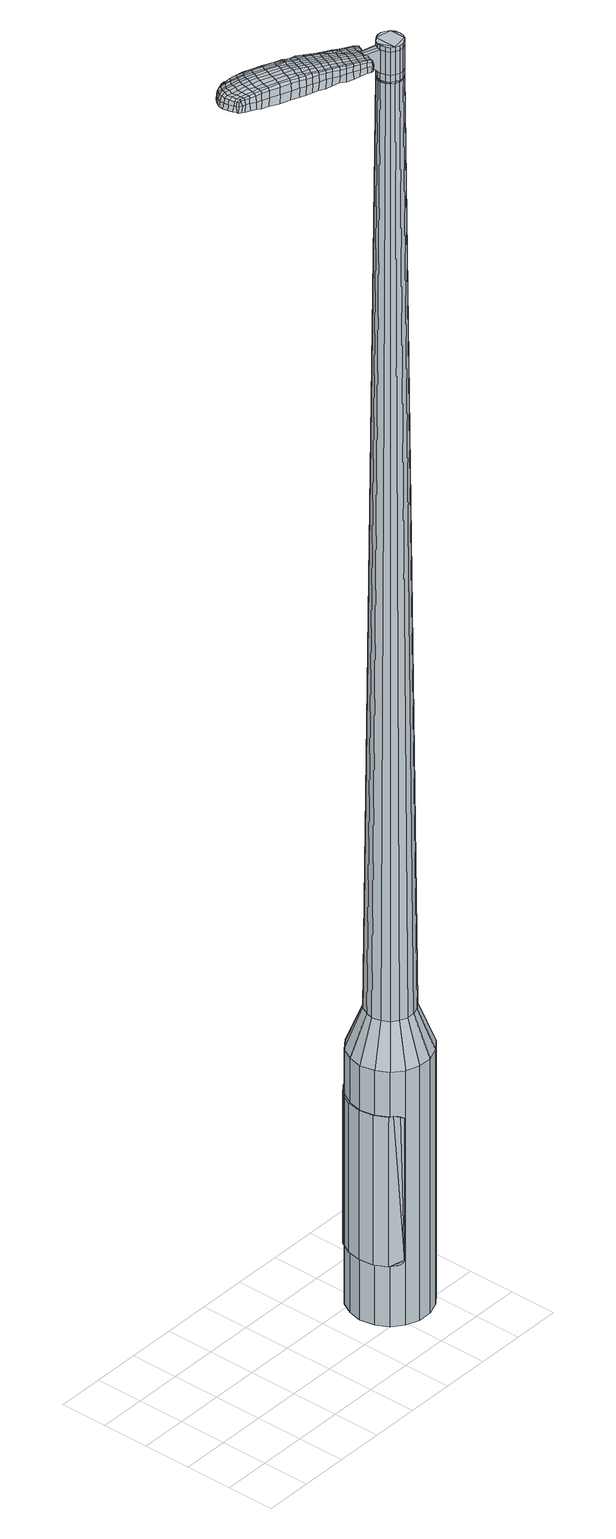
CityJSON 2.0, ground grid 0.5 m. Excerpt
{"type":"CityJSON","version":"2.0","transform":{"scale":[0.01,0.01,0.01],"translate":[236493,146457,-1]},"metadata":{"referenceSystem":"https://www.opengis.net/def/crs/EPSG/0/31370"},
"CityObjects":{
"object1":{"type":"GenericCityObject","attributes":{"cluster":540,"mean_distance_to_centroid":0.106,"new_centroid_x":236495.72,"new_centroid_y":146457.78,"mean_distance_to_camera":19.6,"H1":11.67,"H2":12,"Z_final":110.29,"cluster2":-1,"proj_x":236498.23,"proj_y":146450.96,"id_line":90821,"bearing_l":69.76,"distance":7.27,"orientation":"left","G_obj":159.76},"geometry":[{"type":"MultiSurface","lod":"2","boundaries":[[[0,1,2,3]],[[1,4,5,2]],[[4,6,7,5]],[[6,8,9,7]],[[8,10,11,9]],[[10,12,13,11]],[[12,14,15,13]],[[14,16,17,15]],[[16,18,19,17]],[[18,20,21,19]],[[20,22,23,21]],[[22,24,25,23]],[[24,26,27,25]],[[26,28,29,27]],[[28,30,31,29]],[[30,32,33,31]],[[32,34,35,33]],[[34,0,3,35]],[[36,37,38,39]],[[38,40,41,42]],[[41,43,42]],[[42,44,45,46]],[[45,47,46]],[[46,48,49,50]],[[49,51,50]],[[42,46,50,38]],[[50,52,39,38]],[[53,36,39]],[[2,5,7,35]],[[7,9,11,15]],[[11,13,15]],[[15,17,19,23]],[[19,21,23]],[[23,25,27,31]],[[27,29,31]],[[15,23,31,7]],[[31,33,35,7]],[[3,2,35]],[[1,0,54,55]],[[0,34,56,54]],[[34,32,57,56]],[[32,30,58,57]],[[30,28,59,58]],[[28,26,60,59]],[[26,24,61,60]],[[24,22,62,61]],[[22,20,63,62]],[[20,18,64,63]],[[18,16,65,64]],[[16,14,66,65]],[[14,12,67,66]],[[12,10,68,67]],[[10,8,69,68]],[[8,6,70,69]],[[6,4,71,70]],[[4,1,55,71]],[[55,54,72,73]],[[54,56,74,72]],[[56,57,75,74]],[[57,58,76,75]],[[58,59,77,76]],[[59,60,78,77]],[[60,61,79,78]],[[61,62,80,79]],[[62,63,81,80]],[[63,64,82,81]],[[64,65,83,82]],[[65,66,84,83]],[[66,67,85,84]],[[67,68,86,85]],[[68,69,87,86]],[[69,70,88,87]],[[70,71,89,88]],[[71,55,73,89]],[[90,91,92,93]],[[94,95,91,90]],[[96,97,95,94]],[[98,99,97,96]],[[77,100,99,98]],[[101,102,100,77]],[[103,104,102,101]],[[80,105,104,103]],[[106,107,105,80]],[[82,108,107,106]],[[83,109,108,82]],[[84,110,109,83]],[[85,111,110,84]],[[86,112,111,85]],[[113,114,112,86]],[[115,116,114,113]],[[89,117,116,115]],[[93,92,117,89]],[[118,119,120,121]],[[122,118,121,123]],[[124,122,123,125]],[[126,124,125,127]],[[128,126,127,129]],[[130,128,129,131]],[[132,130,131,133]],[[134,132,133,135]],[[136,134,135,137]],[[138,136,137,139]],[[140,138,139,141]],[[142,140,141,143]],[[144,142,143,145]],[[146,144,145,147]],[[148,146,147,149]],[[150,148,149,151]],[[73,72,90,93]],[[72,74,94,90]],[[74,75,96,94]],[[75,76,98,96]],[[76,77,98]],[[78,101,77]],[[78,79,103,101]],[[79,80,103]],[[81,106,80]],[[81,82,106]],[[87,113,86]],[[87,88,115,113]],[[88,89,115]],[[73,93,89]],[[152,153,92,91]],[[153,117,92]],[[154,116,117]],[[154,155,114,116]],[[155,112,114]],[[156,107,108]],[[156,105,107]],[[157,104,105]],[[157,158,102,104]],[[158,100,102]],[[159,99,100]],[[159,160,97,99]],[[160,161,95,97]],[[161,152,91,95]],[[39,52,150,162]],[[153,152,163,151]],[[53,39,162,119]],[[152,161,120,163]],[[36,53,119,118]],[[161,160,121,120]],[[37,36,118,122]],[[160,159,123,121]],[[38,37,122,124]],[[159,100,125,123]],[[40,38,124,126]],[[100,158,127,125]],[[41,40,126,128]],[[158,157,129,127]],[[43,41,128,130]],[[157,105,131,129]],[[42,43,130,132]],[[105,156,133,131]],[[44,42,132,134]],[[156,108,135,133]],[[45,44,134,136]],[[108,109,137,135]],[[47,45,136,138]],[[109,110,139,137]],[[46,47,138,140]],[[110,111,141,139]],[[48,46,140,142]],[[111,112,143,141]],[[49,48,142,144]],[[112,155,145,143]],[[51,49,144,146]],[[155,154,147,145]],[[50,51,146,148]],[[154,117,149,147]],[[52,50,148,150]],[[117,153,151,149]],[[150,151,164,165]],[[151,163,166,164]],[[163,120,167,166]],[[120,119,168,167]],[[119,162,169,168]],[[162,150,165,169]],[[170,171,172,173]],[[174,170,173,175]],[[170,174,176,177]],[[171,170,177,178]],[[179,180,181,182]],[[183,179,182,184]],[[179,183,185,186]],[[180,179,186,187]],[[188,189,190,191]],[[192,188,191,193]],[[188,192,194,195]],[[189,188,195,196]],[[197,198,199,200]],[[201,197,200,202]],[[197,201,203,204]],[[198,197,204,205]],[[206,207,208,209]],[[210,206,209,211]],[[206,210,212,213]],[[207,206,213,214]],[[215,216,217,218]],[[219,215,218,220]],[[215,219,221,222]],[[216,215,222,223]],[[224,225,226,227]],[[216,224,227,217]],[[224,216,223,228]],[[225,224,228,229]],[[230,231,232,233]],[[225,230,233,226]],[[230,225,229,234]],[[231,230,234,235]],[[236,174,175,237]],[[231,236,237,232]],[[236,231,235,238]],[[174,236,238,176]],[[239,240,241,242]],[[243,239,242,244]],[[239,243,245,246]],[[240,239,246,247]],[[248,249,250,251]],[[240,248,251,241]],[[248,240,247,252]],[[249,248,252,253]],[[254,255,256,257]],[[249,254,257,250]],[[254,249,253,258]],[[255,254,258,259]],[[260,261,262,263]],[[255,260,263,256]],[[260,255,259,264]],[[261,260,264,265]],[[266,171,178,267]],[[261,266,267,262]],[[266,261,265,268]],[[171,266,268,172]],[[269,270,271,272]],[[273,269,272,274]],[[269,273,275,276]],[[270,269,276,277]],[[278,279,280,281]],[[270,278,281,271]],[[278,270,277,282]],[[279,278,282,283]],[[284,285,286,287]],[[279,284,287,280]],[[284,279,283,288]],[[285,284,288,289]],[[290,183,184,291]],[[285,290,291,286]],[[290,285,289,292]],[[183,290,292,185]],[[293,294,295,296]],[[297,293,296,298]],[[293,297,299,300]],[[294,293,300,301]],[[302,303,304,305]],[[294,302,305,295]],[[302,294,301,306]],[[303,302,306,307]],[[308,309,310,311]],[[303,308,311,304]],[[308,303,307,312]],[[309,308,312,313]],[[314,315,316,317]],[[309,314,317,310]],[[314,309,313,318]],[[315,314,318,319]],[[320,180,187,321]],[[315,320,321,316]],[[320,315,319,322]],[[180,320,322,181]],[[323,209,208,324]],[[325,323,324,326]],[[323,325,327,328]],[[209,323,328,211]],[[329,325,326,330]],[[331,329,330,332]],[[329,331,333,334]],[[325,329,334,327]],[[335,331,332,336]],[[337,335,336,338]],[[335,337,339,340]],[[331,335,340,333]],[[341,337,338,342]],[[343,341,342,344]],[[341,343,345,346]],[[337,341,346,339]],[[347,343,344,348]],[[198,347,348,199]],[[347,198,205,349]],[[343,347,349,345]],[[350,351,196,195]],[[352,350,195,194]],[[350,352,353,354]],[[351,350,354,355]],[[356,357,355,354]],[[358,356,354,353]],[[356,358,359,360]],[[357,356,360,361]],[[362,363,361,360]],[[364,362,360,359]],[[362,364,365,366]],[[363,362,366,367]],[[368,369,367,366]],[[370,368,366,365]],[[368,370,203,201]],[[369,368,201,202]],[[371,372,373,374]],[[273,371,374,275]],[[371,273,274,375]],[[372,371,375,376]],[[377,192,193,378]],[[372,377,378,373]],[[377,372,376,379]],[[192,377,379,194]],[[380,381,382,383]],[[219,380,383,221]],[[380,219,220,384]],[[381,380,384,385]],[[386,387,388,389]],[[381,386,389,382]],[[386,381,385,390]],[[387,386,390,391]],[[392,189,196,393]],[[387,392,393,388]],[[392,387,391,394]],[[189,392,394,190]],[[395,396,397,398]],[[177,395,398,178]],[[395,177,176,399]],[[396,395,399,400]],[[401,402,403,404]],[[396,401,404,397]],[[401,396,400,405]],[[402,401,405,406]],[[407,200,199,408]],[[402,407,408,403]],[[407,402,406,409]],[[200,407,409,202]],[[410,411,412,413]],[[182,410,413,184]],[[410,182,181,414]],[[411,410,414,415]],[[416,204,203,417]],[[411,416,417,412]],[[416,411,415,418]],[[204,416,418,205]],[[419,420,421,422]],[[297,419,422,299]],[[419,297,298,423]],[[420,419,423,424]],[[425,210,211,426]],[[420,425,426,421]],[[425,420,424,427]],[[210,425,427,212]],[[428,429,430,431]],[[243,428,431,245]],[[428,243,244,432]],[[429,428,432,433]],[[434,435,436,437]],[[429,434,437,430]],[[434,429,433,438]],[[435,434,438,439]],[[440,207,214,441]],[[435,440,441,436]],[[440,435,439,442]],[[207,440,442,208]],[[443,444,433,432]],[[242,443,432,244]],[[443,242,241,445]],[[444,443,445,446]],[[447,448,439,438]],[[444,447,438,433]],[[447,444,446,449]],[[448,447,449,450]],[[451,324,208,442]],[[448,451,442,439]],[[451,448,450,452]],[[324,451,452,326]],[[453,454,455,456]],[[300,453,456,301]],[[453,300,299,422]],[[454,453,422,421]],[[457,328,327,458]],[[454,457,458,455]],[[457,454,421,426]],[[328,457,426,211]],[[459,460,446,445]],[[251,459,445,241]],[[459,251,250,461]],[[460,459,461,462]],[[463,464,450,449]],[[460,463,449,446]],[[463,460,462,465]],[[464,463,465,466]],[[467,330,326,452]],[[464,467,452,450]],[[467,464,466,468]],[[330,467,468,332]],[[469,470,471,472]],[[306,469,472,307]],[[469,306,301,456]],[[470,469,456,455]],[[473,334,333,474]],[[470,473,474,471]],[[473,470,455,458]],[[334,473,458,327]],[[475,476,462,461]],[[257,475,461,250]],[[475,257,256,477]],[[476,475,477,478]],[[479,480,466,465]],[[476,479,465,462]],[[479,476,478,481]],[[480,479,481,482]],[[483,336,332,468]],[[480,483,468,466]],[[483,480,482,484]],[[336,483,484,338]],[[485,486,487,488]],[[312,485,488,313]],[[485,312,307,472]],[[486,485,472,471]],[[489,340,339,490]],[[486,489,490,487]],[[489,486,471,474]],[[340,489,474,333]],[[491,492,478,477]],[[263,491,477,256]],[[491,263,262,493]],[[492,491,493,494]],[[495,496,482,481]],[[492,495,481,478]],[[495,492,494,497]],[[496,495,497,498]],[[499,342,338,484]],[[496,499,484,482]],[[499,496,498,500]],[[342,499,500,344]],[[501,502,503,504]],[[318,501,504,319]],[[501,318,313,488]],[[502,501,488,487]],[[505,346,345,506]],[[502,505,506,503]],[[505,502,487,490]],[[346,505,490,339]],[[507,508,494,493]],[[267,507,493,262]],[[507,267,178,398]],[[508,507,398,397]],[[509,510,498,497]],[[508,509,497,494]],[[509,508,397,404]],[[510,509,404,403]],[[511,348,344,500]],[[510,511,500,498]],[[511,510,403,408]],[[348,511,408,199]],[[512,513,415,414]],[[322,512,414,181]],[[512,322,319,504]],[[513,512,504,503]],[[514,349,205,418]],[[513,514,418,415]],[[514,513,503,506]],[[349,514,506,345]],[[515,516,376,375]],[[272,515,375,274]],[[515,272,271,517]],[[516,515,517,518]],[[519,352,194,379]],[[516,519,379,376]],[[519,516,518,520]],[[352,519,520,353]],[[521,522,523,524]],[[222,521,524,223]],[[521,222,221,383]],[[522,521,383,382]],[[525,526,527,528]],[[522,525,528,523]],[[525,522,382,389]],[[526,525,389,388]],[[529,351,355,530]],[[526,529,530,527]],[[529,526,388,393]],[[351,529,393,196]],[[531,532,518,517]],[[281,531,517,271]],[[531,281,280,533]],[[532,531,533,534]],[[535,358,353,520]],[[532,535,520,518]],[[535,532,534,536]],[[358,535,536,359]],[[537,538,539,540]],[[228,537,540,229]],[[537,228,223,524]],[[538,537,524,523]],[[541,542,543,544]],[[538,541,544,539]],[[541,538,523,528]],[[542,541,528,527]],[[545,357,361,546]],[[542,545,546,543]],[[545,542,527,530]],[[357,545,530,355]],[[547,548,534,533]],[[287,547,533,280]],[[547,287,286,549]],[[548,547,549,550]],[[551,364,359,536]],[[548,551,536,534]],[[551,548,550,552]],[[364,551,552,365]],[[553,554,555,556]],[[234,553,556,235]],[[553,234,229,540]],[[554,553,540,539]],[[557,558,559,560]],[[554,557,560,555]],[[557,554,539,544]],[[558,557,544,543]],[[561,363,367,562]],[[558,561,562,559]],[[561,558,543,546]],[[363,561,546,361]],[[563,564,550,549]],[[291,563,549,286]],[[563,291,184,413]],[[564,563,413,412]],[[565,370,365,552]],[[564,565,552,550]],[[565,564,412,417]],[[370,565,417,203]],[[566,567,400,399]],[[238,566,399,176]],[[566,238,235,556]],[[567,566,556,555]],[[568,569,406,405]],[[567,568,405,400]],[[568,567,555,560]],[[569,568,560,559]],[[570,369,202,409]],[[569,570,409,406]],[[570,569,559,562]],[[369,570,562,367]],[[571,572,573,574]],[[574,573,575,576]],[[577,575,573,578]],[[578,573,572,579]],[[580,581,582,583]],[[583,582,584,585]],[[586,584,582,587]],[[587,582,581,588]],[[589,590,591,592]],[[592,591,593,594]],[[595,593,591,596]],[[596,591,590,597]],[[598,599,600,601]],[[601,600,602,603]],[[604,602,600,605]],[[605,600,599,606]],[[607,608,609,610]],[[610,609,611,612]],[[613,611,609,614]],[[614,609,608,615]],[[616,617,618,619]],[[619,618,620,621]],[[622,620,618,623]],[[623,618,617,624]],[[625,626,627,628]],[[628,627,617,616]],[[624,617,627,629]],[[629,627,626,630]],[[631,632,633,634]],[[634,633,626,625]],[[630,626,633,635]],[[635,633,632,636]],[[576,575,637,638]],[[638,637,632,631]],[[636,632,637,639]],[[639,637,575,577]],[[640,641,642,643]],[[643,642,644,645]],[[646,644,642,647]],[[647,642,641,648]],[[649,650,651,652]],[[652,651,641,640]],[[648,641,651,653]],[[653,651,650,654]],[[655,656,657,658]],[[658,657,650,649]],[[654,650,657,659]],[[659,657,656,660]],[[661,662,663,664]],[[664,663,656,655]],[[660,656,663,665]],[[665,663,662,666]],[[579,572,667,668]],[[668,667,662,661]],[[666,662,667,669]],[[669,667,572,571]],[[670,671,672,673]],[[673,672,674,675]],[[676,674,672,677]],[[677,672,671,678]],[[679,680,681,682]],[[682,681,671,670]],[[678,671,681,683]],[[683,681,680,684]],[[685,686,687,688]],[[688,687,680,679]],[[684,680,687,689]],[[689,687,686,690]],[[585,584,691,692]],[[692,691,686,685]],[[690,686,691,693]],[[693,691,584,586]],[[694,695,696,697]],[[697,696,698,699]],[[700,698,696,701]],[[701,696,695,702]],[[703,704,705,706]],[[706,705,695,694]],[[702,695,705,707]],[[707,705,704,708]],[[709,710,711,712]],[[712,711,704,703]],[[708,704,711,713]],[[713,711,710,714]],[[715,716,717,718]],[[718,717,710,709]],[[714,710,717,719]],[[719,717,716,720]],[[588,581,721,722]],[[722,721,716,715]],[[720,716,721,723]],[[723,721,581,580]],[[607,610,724,725]],[[725,724,726,727]],[[728,726,724,729]],[[729,724,610,612]],[[727,726,730,731]],[[731,730,732,733]],[[734,732,730,735]],[[735,730,726,728]],[[733,732,736,737]],[[737,736,738,739]],[[740,738,736,741]],[[741,736,732,734]],[[739,738,742,743]],[[743,742,744,745]],[[746,744,742,747]],[[747,742,738,740]],[[745,744,748,749]],[[749,748,599,598]],[[606,599,748,750]],[[750,748,744,746]],[[597,751,752,596]],[[596,752,753,595]],[[754,753,752,755]],[[755,752,751,756]],[[756,757,758,755]],[[755,758,759,754]],[[760,759,758,761]],[[761,758,757,762]],[[762,763,764,761]],[[761,764,765,760]],[[766,765,764,767]],[[767,764,763,768]],[[768,769,770,767]],[[767,770,771,766]],[[604,771,770,602]],[[602,770,769,603]],[[772,773,774,775]],[[775,774,674,676]],[[675,674,774,776]],[[776,774,773,777]],[[594,593,778,779]],[[779,778,773,772]],[[777,773,778,780]],[[780,778,593,595]],[[781,782,783,784]],[[784,783,620,622]],[[621,620,783,785]],[[785,783,782,786]],[[787,788,789,790]],[[790,789,782,781]],[[786,782,789,791]],[[791,789,788,792]],[[597,590,793,794]],[[794,793,788,787]],[[792,788,793,795]],[[795,793,590,589]],[[796,797,798,799]],[[799,798,578,579]],[[577,578,798,800]],[[800,798,797,801]],[[802,803,804,805]],[[805,804,797,796]],[[801,797,804,806]],[[806,804,803,807]],[[598,601,808,809]],[[809,808,803,802]],[[807,803,808,810]],[[810,808,601,603]],[[811,812,813,814]],[[814,813,583,585]],[[580,583,813,815]],[[815,813,812,816]],[[604,605,817,818]],[[818,817,812,811]],[[816,812,817,819]],[[819,817,605,606]],[[820,821,822,823]],[[823,822,698,700]],[[699,698,822,824]],[[824,822,821,825]],[[612,611,826,827]],[[827,826,821,820]],[[825,821,826,828]],[[828,826,611,613]],[[829,830,831,646]],[[831,644,646]],[[645,644,831,832]],[[832,831,830,833]],[[834,835,836,837]],[[837,836,830,829]],[[833,830,836,838]],[[838,836,835,839]],[[615,608,840,841]],[[841,840,835,834]],[[839,835,840,842]],[[842,840,608,607]],[[833,843,844,832]],[[832,844,643,645]],[[640,643,844,845]],[[845,844,843,846]],[[839,847,848,838]],[[838,848,843,833]],[[846,843,848,849]],[[849,848,847,850]],[[607,725,851,842]],[[842,851,847,839]],[[850,847,851,852]],[[852,851,725,727]],[[853,854,855,856]],[[856,855,701,702]],[[700,701,855,823]],[[823,855,854,820]],[[728,729,857,858]],[[858,857,854,853]],[[820,854,857,827]],[[827,857,729,612]],[[846,859,845]],[[845,859,652,640]],[[649,652,859,860]],[[850,861,862,849]],[[849,862,859,846]],[[860,859,862,863]],[[863,862,861,864]],[[727,731,865,852]],[[852,865,861,850]],[[864,861,865,866]],[[866,865,731,733]],[[867,868,869,870]],[[870,869,707,708]],[[702,707,869,856]],[[856,869,868,853]],[[734,735,871,872]],[[872,871,868,867]],[[853,868,871,858]],[[858,871,735,728]],[[873,874,860]],[[860,874,658,649]],[[655,658,874,875]],[[875,874,873,876]],[[864,877,878,863]],[[863,878,873,860]],[[876,873,878,879]],[[879,878,877,880]],[[733,737,881,866]],[[866,881,877,864]],[[880,877,881,882]],[[882,881,737,739]],[[883,884,885,886]],[[886,885,713,714]],[[708,713,885,870]],[[870,885,884,867]],[[740,741,887,888]],[[888,887,884,883]],[[867,884,887,872]],[[872,887,741,734]],[[876,889,890,875]],[[875,890,664,655]],[[661,664,890,891]],[[891,890,889,892]],[[880,893,894,879]],[[879,894,889,876]],[[892,889,894,895]],[[895,894,893,896]],[[739,743,897,882]],[[882,897,893,880]],[[896,893,897,898]],[[898,897,743,745]],[[899,900,901,902]],[[902,901,719,720]],[[714,719,901,886]],[[886,901,900,883]],[[746,747,903,904]],[[904,903,900,899]],[[883,900,903,888]],[[888,903,747,740]],[[892,905,906,891]],[[891,906,668,661]],[[579,668,906,799]],[[799,906,905,796]],[[896,907,908,895]],[[895,908,905,892]],[[796,905,908,805]],[[805,908,907,802]],[[745,749,909,898]],[[898,909,907,896]],[[802,907,909,809]],[[809,909,749,598]],[[816,910,911,815]],[[815,911,723,580]],[[720,723,911,902]],[[902,911,910,899]],[[606,750,912,819]],[[819,912,910,816]],[[899,910,912,904]],[[904,912,750,746]],[[777,913,914,776]],[[776,914,673,675]],[[670,673,914,915]],[[915,914,913,916]],[[595,753,917,780]],[[780,917,913,777]],[[916,913,917,918]],[[918,917,753,754]],[[919,920,921,922]],[[922,921,623,624]],[[622,623,921,784]],[[784,921,920,781]],[[923,924,925,926]],[[926,925,920,919]],[[781,920,925,790]],[[790,925,924,787]],[[756,751,927,928]],[[928,927,924,923]],[[787,924,927,794]],[[794,927,751,597]],[[916,929,930,915]],[[915,930,682,670]],[[679,682,930,931]],[[931,930,929,932]],[[754,759,933,918]],[[918,933,929,916]],[[932,929,933,934]],[[934,933,759,760]],[[935,936,937,938]],[[938,937,629,630]],[[624,629,937,922]],[[922,937,936,919]],[[939,940,941,942]],[[942,941,936,935]],[[919,936,941,926]],[[926,941,940,923]],[[762,757,943,944]],[[944,943,940,939]],[[923,940,943,928]],[[928,943,757,756]],[[932,945,946,931]],[[931,946,688,679]],[[685,688,946,947]],[[947,946,945,948]],[[760,765,949,934]],[[934,949,945,932]],[[948,945,949,950]],[[950,949,765,766]],[[951,952,953,954]],[[954,953,635,636]],[[630,635,953,938]],[[938,953,952,935]],[[955,956,957,958]],[[958,957,952,951]],[[935,952,957,942]],[[942,957,956,939]],[[768,763,959,960]],[[960,959,956,955]],[[939,956,959,944]],[[944,959,763,762]],[[948,961,962,947]],[[947,962,692,685]],[[585,692,962,814]],[[814,962,961,811]],[[766,771,963,950]],[[950,963,961,948]],[[811,961,963,818]],[[818,963,771,604]],[[801,964,965,800]],[[800,965,639,577]],[[636,639,965,954]],[[954,965,964,951]],[[807,966,967,806]],[[806,967,964,801]],[[951,964,967,958]],[[958,967,966,955]],[[603,769,968,810]],[[810,968,966,807]],[[955,966,968,960]],[[960,968,769,768]],[[571,574,173,172]],[[574,576,175,173]],[[586,587,186,185]],[[587,588,187,186]],[[589,592,191,190]],[[592,594,193,191]],[[613,614,213,212]],[[614,615,214,213]],[[616,619,218,217]],[[619,621,220,218]],[[625,628,227,226]],[[628,616,217,227]],[[631,634,233,232]],[[634,625,226,233]],[[576,638,237,175]],[[638,631,232,237]],[[646,647,246,245]],[[647,648,247,246]],[[648,653,252,247]],[[653,654,253,252]],[[654,659,258,253]],[[659,660,259,258]],[[660,665,264,259]],[[665,666,265,264]],[[666,669,268,265]],[[669,571,172,268]],[[676,677,276,275]],[[677,678,277,276]],[[678,683,282,277]],[[683,684,283,282]],[[684,689,288,283]],[[689,690,289,288]],[[690,693,292,289]],[[693,586,185,292]],[[694,697,296,295]],[[697,699,298,296]],[[703,706,305,304]],[[706,694,295,305]],[[709,712,311,310]],[[712,703,304,311]],[[715,718,317,316]],[[718,709,310,317]],[[588,722,321,187]],[[722,715,316,321]],[[772,775,374,373]],[[775,676,275,374]],[[594,779,378,193]],[[779,772,373,378]],[[621,785,384,220]],[[785,786,385,384]],[[786,791,390,385]],[[791,792,391,390]],[[792,795,394,391]],[[795,589,190,394]],[[699,824,423,298]],[[824,825,424,423]],[[825,828,427,424]],[[828,613,212,427]],[[829,646,431,430]],[[646,245,431]],[[834,837,437,436]],[[837,829,430,437]],[[615,841,441,214]],[[841,834,436,441]],[[969,970,971,972]],[[973,974,972,971]],[[975,976,977,978]],[[979,980,981,982]],[[970,983,984,971]],[[985,973,971,984]],[[986,975,978,987]],[[988,989,980,979]],[[983,990,991,984]],[[991,992,985,984]],[[993,986,987,994]],[[995,989,988,996]],[[990,997,998,991]],[[998,999,992,991]],[[1000,993,994,1001]],[[1002,995,996,1003]],[[1004,1005,1006,1007]],[[1008,1009,1005,1004]],[[1008,1010,1011,1009]],[[1010,1012,1013,1011]],[[1014,1015,1016,1017]],[[1018,1019,1015,1014]],[[1020,1021,1019,1018]],[[1022,1023,1021,1020]],[[1017,1006,1005,1014]],[[1014,1005,1009,1018]],[[1009,1011,1020,1018]],[[1011,1013,1022,1020]],[[978,977,974,973]],[[987,978,973,985]],[[992,994,987,985]],[[999,1001,994,992]],[[979,982,976,975]],[[988,979,975,986]],[[996,988,986,993]],[[1003,996,993,1000]],[[980,1004,1007,981]],[[989,1008,1004,980]],[[1010,1008,989,995]],[[1012,1010,995,1002]],[[1024,1025,1026,1027]],[[1026,1028,1029,1030]],[[1026,1030,1031,1032]],[[1026,1032,1027]],[[1033,1024,1027,1034]],[[1035,1034,1027,1036]],[[1037,1036,1027]],[[1038,1026,1025,1039]],[[1040,1038,1039,1041]],[[1042,1040,1041,1043]],[[1044,1042,1043,1045]],[[1046,1044,1045,1047]],[[1047,1048,1049,1050]],[[1047,1050,1051,1052]],[[1047,1052,1053,1054]],[[1053,1055,1056,1057]],[[1053,1057,1058,1059]],[[1053,1059,1054]],[[1047,1054,1046]],[[1060,1061,1025,1024]],[[1062,1063,1028,1026]],[[1064,1065,1037,1027]],[[1061,1066,1039,1025]],[[1067,1062,1026,1038]],[[1066,1068,1041,1039]],[[1069,1067,1038,1040]],[[1068,1070,1043,1041]],[[1071,1069,1040,1042]],[[1070,1072,1045,1043]],[[1073,1071,1042,1044]],[[1072,1074,1047,1045]],[[1075,1073,1044,1046]],[[1074,1076,1048,1047]],[[1077,1078,1055,1053]],[[1079,1075,1046,1054]],[[1049,1048,1076,1080]],[[1050,1049,1080,1081]],[[1051,1050,1081,1082]],[[1052,1051,1082,1083]],[[1053,1052,1083,1077]],[[1084,1060,1024,1033]],[[1085,1084,1033,1034]],[[1086,1085,1034,1035]],[[1087,1086,1035,1036]],[[1065,1087,1036,1037]],[[1029,1028,1063,1088]],[[1056,1055,1078,1089]],[[1030,1029,1088,1090]],[[1031,1030,1090,1091]],[[1032,1031,1091,1092]],[[1027,1032,1092,1064]],[[1057,1056,1089,1093]],[[1058,1057,1093,1094]],[[1059,1058,1094,1095]],[[1054,1059,1095,1079]]]}]}
},
"vertices":[
[230,92,384],[237,105,384],[237,105,96],[230,92,96],[249,114,384],[249,114,96],[262,119,384],[262,119,96],[277,119,384],[277,119,96],[291,114,384],[291,114,96],[302,105,384],[302,105,96],[309,92,384],[309,92,96],[312,77,384],[312,77,96],[309,63,384],[309,63,96],[302,50,384],[302,50,96],[291,41,384],[291,41,96],[277,36,384],[277,36,96],[262,36,384],[262,36,96],[248,41,384],[248,41,96],[237,50,384],[237,50,96],[230,63,384],[230,63,96],[227,78,384],[227,78,96],[257,73,1524],[259,69,1524],[263,66,1524],[257,82,1524],[267,64,1524],[272,64,1524],[280,69,1524],[276,66,1524],[282,73,1524],[283,77,1524],[280,86,1524],[282,82,1524],[276,89,1524],[272,91,1524],[263,89,1524],[267,91,1524],[259,86,1524],[256,78,1524],[246,86,429],[250,94,429],[244,78,429],[246,69,429],[250,61,429],[257,56,429],[265,53,429],[274,53,429],[282,56,429],[289,61,429],[293,69,429],[295,77,429],[293,86,429],[289,94,429],[282,99,429],[274,102,429],[265,102,429],[257,99,429],[257,82,1483],[259,86,1483],[256,78,1483],[257,73,1483],[259,69,1483],[263,66,1483],[267,64,1483],[272,64,1483],[276,66,1483],[280,69,1483],[282,73,1483],[283,77,1483],[282,82,1483],[280,86,1483],[276,89,1483],[272,91,1483],[267,91,1483],[263,89,1483],[258,82,1483],[258,82,1485],[260,86,1485],[260,86,1483],[257,78,1483],[257,78,1485],[258,73,1483],[258,73,1485],[260,69,1483],[260,69,1485],[263,66,1485],[267,65,1483],[267,65,1485],[272,65,1483],[272,65,1485],[276,66,1485],[279,69,1483],[279,69,1485],[282,73,1485],[283,77,1485],[282,82,1485],[280,86,1485],[276,89,1485],[272,90,1483],[272,90,1485],[267,90,1483],[267,90,1485],[263,89,1485],[257,73,1519],[256,78,1519],[256,78,1493],[257,73,1493],[259,69,1519],[259,69,1493],[263,66,1519],[263,66,1493],[267,64,1519],[267,64,1493],[272,64,1519],[272,64,1493],[276,66,1519],[276,66,1493],[280,69,1519],[280,69,1493],[282,73,1519],[282,73,1493],[283,77,1519],[283,77,1493],[282,82,1519],[282,82,1493],[280,86,1519],[280,86,1493],[276,89,1519],[276,89,1493],[272,91,1519],[272,91,1493],[267,91,1519],[267,91,1493],[263,89,1519],[263,89,1493],[259,86,1519],[259,86,1493],[257,82,1485],[259,86,1485],[267,91,1485],[272,91,1485],[280,69,1485],[272,64,1485],[267,64,1485],[259,69,1485],[257,73,1485],[256,78,1485],[257,82,1519],[257,82,1493],[241,92,1513],[241,92,1518],[240,89,1513],[238,86,1513],[238,86,1518],[240,89,1518],[177,133,1519],[183,130,1518],[183,132,1509],[176,134,1510],[169,136,1519],[168,138,1510],[169,134,1526],[177,131,1525],[184,128,1525],[163,96,1519],[170,94,1518],[171,95,1525],[165,98,1525],[155,99,1519],[156,100,1526],[153,98,1510],[161,95,1510],[168,93,1509],[100,138,1519],[102,142,1519],[101,142,1513],[100,139,1513],[100,134,1519],[99,134,1513],[102,134,1524],[102,138,1524],[103,141,1524],[170,113,1530],[177,110,1529],[178,113,1529],[171,116,1530],[161,116,1531],[163,119,1531],[160,112,1530],[169,109,1530],[176,107,1529],[246,85,1512],[247,88,1512],[246,88,1517],[245,86,1517],[245,82,1512],[244,83,1517],[244,82,1506],[245,85,1506],[246,88,1506],[121,152,1519],[124,151,1519],[124,153,1512],[120,153,1512],[118,152,1518],[118,154,1512],[119,151,1522],[121,150,1523],[124,150,1524],[129,150,1519],[134,148,1519],[134,150,1512],[128,151,1512],[129,148,1524],[134,147,1525],[140,147,1519],[147,144,1519],[146,146,1511],[139,148,1511],[140,145,1526],[147,142,1526],[158,140,1519],[157,142,1510],[158,138,1526],[244,103,1513],[238,106,1513],[238,105,1518],[245,102,1517],[250,100,1512],[248,100,1516],[249,102,1506],[244,104,1507],[237,108,1507],[231,109,1514],[224,112,1515],[224,111,1520],[231,108,1519],[230,111,1507],[223,114,1507],[217,115,1515],[210,118,1516],[210,117,1522],[217,114,1521],[216,117,1508],[210,120,1508],[203,121,1517],[197,124,1517],[197,122,1524],[204,119,1523],[203,123,1508],[196,126,1509],[190,127,1518],[190,125,1524],[189,129,1509],[108,118,1519],[111,117,1519],[111,118,1524],[108,120,1523],[106,120,1518],[106,120,1522],[104,119,1512],[106,118,1512],[109,116,1512],[115,115,1519],[120,112,1519],[121,113,1525],[116,116,1524],[114,114,1512],[119,111,1512],[126,110,1519],[133,107,1519],[134,108,1526],[127,111,1526],[124,109,1511],[131,106,1511],[144,103,1519],[145,104,1526],[142,102,1510],[234,75,1513],[227,77,1513],[225,76,1507],[233,74,1507],[239,73,1512],[238,73,1506],[239,74,1516],[235,76,1517],[228,78,1518],[219,79,1514],[212,81,1515],[211,80,1507],[218,78,1507],[221,80,1519],[213,82,1520],[205,83,1515],[198,86,1516],[196,85,1508],[204,83,1508],[206,84,1521],[199,87,1522],[191,88,1517],[184,90,1517],[182,89,1509],[189,87,1508],[192,89,1523],[185,91,1524],[177,92,1518],[175,91,1509],[178,93,1524],[240,87,1519],[241,90,1519],[233,90,1520],[234,92,1520],[232,87,1520],[239,85,1519],[226,92,1522],[227,95,1522],[219,95,1523],[220,98,1523],[218,92,1523],[225,90,1521],[212,98,1524],[213,100,1524],[205,100,1525],[206,103,1525],[204,97,1525],[211,95,1524],[198,103,1526],[199,105,1526],[191,105,1527],[192,108,1527],[190,102,1527],[197,100,1526],[184,108,1528],[185,111,1528],[183,104,1528],[105,137,1527],[106,140,1527],[104,133,1526],[108,131,1527],[109,135,1528],[110,139,1528],[115,133,1529],[116,136,1529],[114,129,1528],[121,126,1530],[122,130,1530],[123,134,1530],[129,128,1531],[130,131,1531],[128,124,1530],[136,121,1531],[137,125,1531],[139,128,1531],[149,120,1531],[151,124,1531],[148,116,1531],[104,122,1518],[103,124,1519],[101,124,1513],[103,121,1513],[105,122,1523],[104,124,1523],[101,129,1519],[100,129,1513],[102,129,1524],[116,152,1518],[113,151,1518],[114,150,1523],[117,151,1523],[116,153,1513],[113,152,1513],[110,150,1519],[107,148,1519],[108,147,1524],[111,149,1523],[109,150,1513],[106,148,1513],[104,145,1519],[105,144,1524],[103,145,1513],[177,129,1528],[176,127,1528],[183,125,1528],[183,126,1527],[169,132,1528],[168,131,1529],[175,125,1529],[174,122,1530],[180,119,1529],[182,122,1528],[167,128,1529],[165,125,1530],[172,119,1530],[179,116,1529],[164,122,1531],[165,99,1528],[166,101,1529],[158,104,1529],[157,102,1528],[172,97,1527],[173,99,1528],[167,105,1529],[159,108,1530],[174,103,1528],[242,74,1512],[242,76,1512],[241,77,1517],[241,75,1517],[240,73,1506],[241,75,1506],[243,79,1512],[242,80,1517],[242,79,1506],[251,99,1512],[250,97,1512],[250,98,1506],[250,100,1506],[250,99,1517],[249,97,1517],[250,95,1512],[249,93,1512],[248,93,1506],[249,96,1506],[248,95,1517],[247,93,1517],[248,90,1512],[247,91,1506],[246,90,1517],[245,101,1519],[244,99,1519],[238,103,1520],[237,102,1520],[243,97,1519],[242,95,1519],[236,100,1520],[235,97,1520],[241,92,1519],[234,95,1520],[236,77,1519],[236,78,1519],[229,81,1520],[228,79,1520],[237,81,1519],[230,84,1520],[231,106,1521],[230,105,1521],[224,109,1522],[223,108,1522],[229,103,1521],[228,100,1521],[222,105,1522],[222,103,1523],[227,98,1522],[221,100,1523],[221,81,1521],[222,83,1521],[215,85,1522],[214,83,1522],[223,86,1521],[216,89,1522],[217,112,1523],[216,111,1523],[210,115,1524],[210,113,1524],[216,108,1523],[215,106,1524],[209,111,1525],[208,108,1525],[214,103,1524],[207,106,1525],[207,86,1523],[208,88,1523],[201,90,1524],[200,88,1524],[209,91,1524],[202,93,1525],[203,118,1525],[203,116,1525],[197,121,1526],[196,119,1526],[202,114,1526],[201,111,1526],[195,117,1527],[194,114,1527],[200,108,1526],[193,111,1527],[193,90,1525],[194,92,1525],[187,94,1526],[186,92,1526],[195,96,1526],[188,98,1527],[190,124,1527],[189,122,1527],[188,119,1527],[187,117,1528],[186,114,1528],[179,95,1527],[180,97,1527],[181,100,1528],[108,121,1525],[106,124,1525],[111,119,1526],[110,122,1526],[105,128,1526],[109,126,1527],[119,150,1525],[117,149,1525],[120,148,1526],[122,149,1525],[114,148,1525],[111,146,1526],[115,145,1527],[117,147,1526],[108,143,1526],[112,142,1527],[116,117,1526],[115,120,1527],[121,115,1527],[121,117,1528],[114,124,1528],[121,122,1529],[127,148,1526],[125,147,1527],[131,145,1528],[133,146,1527],[123,145,1527],[120,143,1528],[127,140,1529],[129,143,1528],[118,140,1528],[125,137,1530],[127,112,1528],[127,115,1529],[135,110,1528],[135,112,1529],[127,119,1529],[135,116,1530],[139,144,1528],[138,143,1528],[145,140,1529],[147,141,1528],[136,140,1529],[133,138,1530],[142,135,1530],[144,137,1530],[132,135,1530],[140,131,1531],[146,106,1529],[146,108,1529],[147,112,1530],[158,137,1528],[157,135,1529],[155,133,1530],[153,130,1530],[152,127,1531],[182,130,1509],[183,128,1518],[176,131,1518],[175,133,1509],[168,134,1519],[167,136,1510],[168,132,1525],[176,129,1525],[183,126,1525],[172,97,1525],[171,96,1518],[164,98,1518],[165,99,1525],[156,101,1519],[157,102,1525],[154,100,1510],[162,97,1509],[169,95,1509],[103,141,1513],[104,141,1519],[103,138,1519],[102,138,1513],[102,134,1519],[101,134,1513],[104,134,1524],[104,137,1524],[105,140,1524],[178,113,1528],[176,110,1528],[170,113,1529],[171,116,1529],[161,116,1529],[162,119,1529],[160,113,1529],[169,110,1529],[175,107,1528],[244,89,1516],[245,88,1512],[244,86,1512],[243,86,1516],[243,83,1512],[242,84,1516],[242,83,1506],[243,86,1506],[244,89,1506],[123,151,1512],[124,149,1519],[121,150,1518],[120,151,1512],[118,150,1518],[118,151,1512],[119,149,1522],[120,149,1523],[124,148,1523],[133,148,1512],[134,146,1519],[128,148,1519],[128,150,1512],[128,147,1524],[134,145,1525],[146,144,1511],[146,142,1519],[139,145,1519],[139,146,1511],[139,143,1525],[147,141,1526],[157,138,1519],[156,140,1510],[157,136,1526],[237,103,1518],[237,104,1513],[244,101,1513],[244,100,1517],[248,99,1512],[247,99,1515],[248,100,1506],[243,103,1506],[236,106,1507],[223,109,1520],[223,110,1514],[230,107,1514],[230,106,1519],[229,109,1507],[222,112,1507],[210,115,1522],[209,116,1516],[216,113,1515],[216,112,1521],[216,115,1508],[209,118,1508],[196,121,1523],[196,122,1517],[203,119,1516],[203,118,1522],[202,121,1508],[195,124,1508],[189,125,1517],[189,123,1524],[188,127,1509],[112,120,1523],[112,119,1519],[109,120,1518],[109,121,1523],[107,121,1518],[108,122,1522],[106,120,1512],[107,119,1512],[110,118,1512],[122,115,1525],[121,114,1519],[116,117,1519],[117,118,1524],[114,116,1512],[119,113,1512],[135,110,1526],[134,109,1519],[126,112,1519],[128,113,1525],[125,111,1511],[132,108,1511],[145,105,1519],[146,106,1526],[143,104,1510],[226,78,1507],[227,79,1513],[234,77,1513],[233,76,1506],[239,75,1512],[238,75,1506],[239,76,1515],[235,77,1517],[228,80,1518],[211,82,1507],[213,83,1514],[220,81,1514],[219,80,1507],[221,82,1519],[214,84,1520],[197,87,1508],[198,88,1516],[206,85,1515],[204,84,1508],[207,86,1521],[200,89,1522],[183,91,1508],[184,92,1517],[191,90,1516],[190,89,1508],[193,91,1522],[186,93,1523],[177,94,1517],[176,93,1509],[179,95,1524],[239,88,1518],[240,90,1518],[232,90,1519],[233,93,1519],[231,87,1519],[238,85,1518],[225,93,1520],[226,95,1520],[218,95,1521],[219,98,1521],[217,92,1521],[224,90,1520],[211,98,1523],[212,100,1523],[204,100,1524],[205,103,1524],[203,97,1524],[210,95,1523],[197,103,1525],[198,106,1525],[190,105,1526],[191,108,1526],[189,102,1526],[196,100,1525],[183,108,1527],[184,111,1527],[182,105,1527],[107,139,1526],[106,136,1526],[106,133,1525],[109,131,1526],[110,135,1526],[111,138,1526],[117,136,1528],[116,133,1528],[115,129,1527],[122,127,1528],[122,130,1529],[124,134,1529],[130,131,1530],[129,128,1530],[128,124,1529],[136,121,1530],[137,125,1530],[139,128,1530],[150,124,1530],[149,120,1530],[148,117,1530],[104,124,1513],[105,125,1518],[106,123,1518],[105,122,1512],[107,123,1523],[106,125,1523],[103,129,1519],[102,129,1513],[105,129,1523],[115,148,1523],[114,149,1518],[117,150,1518],[117,149,1523],[116,151,1512],[114,150,1512],[109,145,1523],[108,146,1519],[111,148,1519],[112,147,1523],[111,149,1513],[107,147,1513],[106,144,1519],[107,143,1524],[105,144,1513],[182,124,1527],[176,127,1527],[176,128,1527],[183,125,1526],[168,131,1527],[167,130,1528],[180,119,1528],[173,122,1528],[174,125,1528],[181,122,1527],[166,128,1528],[165,125,1529],[172,119,1529],[179,116,1528],[164,122,1529],[158,105,1528],[166,102,1527],[166,100,1527],[157,103,1527],[172,98,1526],[173,100,1527],[167,106,1528],[159,108,1528],[174,103,1527],[239,77,1516],[240,76,1512],[240,75,1512],[239,76,1516],[239,75,1506],[239,76,1506],[241,80,1512],[241,80,1516],[240,79,1506],[248,99,1506],[248,98,1512],[249,99,1512],[248,98,1516],[247,98,1516],[246,94,1506],[246,93,1512],[247,96,1512],[247,97,1506],[246,96,1516],[246,93,1516],[246,91,1512],[245,91,1506],[245,91,1516],[243,99,1518],[243,100,1518],[237,103,1519],[236,102,1519],[241,95,1518],[242,97,1518],[236,100,1519],[235,97,1519],[240,92,1518],[234,95,1519],[229,81,1519],[235,79,1518],[235,78,1518],[228,80,1519],[236,82,1518],[230,84,1519],[230,105,1520],[223,108,1521],[228,100,1520],[229,103,1520],[222,105,1521],[221,103,1521],[227,98,1520],[220,100,1521],[214,86,1521],[222,83,1520],[221,82,1520],[214,85,1521],[223,87,1520],[216,89,1521],[216,110,1522],[216,111,1522],[209,114,1523],[209,113,1523],[214,106,1522],[215,108,1522],[208,111,1523],[207,108,1524],[213,103,1523],[206,106,1524],[200,90,1523],[207,88,1522],[207,87,1522],[200,89,1523],[209,91,1522],[202,94,1523],[202,116,1524],[203,117,1524],[196,120,1525],[195,119,1525],[200,111,1525],[201,114,1524],[194,116,1525],[193,114,1526],[199,108,1525],[192,111,1526],[186,95,1525],[193,93,1524],[193,91,1524],[186,94,1525],[195,96,1524],[188,99,1525],[189,122,1526],[189,123,1526],[187,116,1527],[188,119,1526],[186,114,1527],[180,97,1526],[179,96,1526],[181,101,1526],[108,124,1524],[109,122,1524],[112,121,1525],[111,123,1525],[106,128,1525],[110,127,1525],[121,147,1525],[117,148,1524],[119,148,1524],[123,147,1525],[115,144,1526],[111,145,1525],[114,146,1524],[118,146,1525],[109,142,1525],[113,141,1526],[116,120,1526],[117,118,1526],[122,116,1526],[122,118,1527],[115,125,1526],[121,122,1527],[132,144,1527],[126,145,1526],[127,146,1526],[133,144,1526],[127,139,1528],[121,142,1527],[123,144,1526],[129,142,1527],[119,139,1527],[125,137,1528],[127,116,1527],[128,114,1527],[135,111,1527],[135,113,1528],[128,120,1528],[136,117,1529],[145,139,1528],[138,142,1527],[139,142,1527],[146,140,1527],[142,134,1529],[134,137,1529],[136,140,1528],[143,137,1528],[132,134,1529],[140,131,1530],[146,109,1528],[146,107,1528],[147,113,1529],[156,135,1528],[157,136,1528],[153,130,1529],[155,132,1529],[152,127,1530],[248,100,1508],[246,94,1508],[216,106,1509],[218,114,1509],[196,114,1510],[199,122,1510],[159,129,1512],[162,137,1512],[179,131,1511],[176,122,1511],[142,135,1513],[129,139,1514],[132,147,1514],[145,144,1513],[243,87,1508],[213,99,1509],[193,106,1510],[156,120,1512],[172,114,1511],[139,126,1513],[126,131,1514],[241,81,1508],[210,91,1509],[190,98,1510],[152,111,1512],[169,105,1511],[123,122,1514],[135,117,1513],[239,75,1508],[207,84,1509],[187,90,1510],[149,102,1512],[166,96,1511],[120,114,1514],[132,109,1513],[116,143,1514],[111,144,1514],[114,150,1514],[119,151,1514],[113,135,1514],[109,137,1514],[110,128,1514],[106,130,1514],[108,120,1514],[104,124,1514],[106,143,1515],[102,141,1515],[102,142,1515],[108,147,1515],[104,139,1515],[102,140,1515],[103,135,1515],[101,139,1515],[101,130,1515],[101,138,1515],[239,48,334],[235,50,334],[235,50,165],[246,41,171],[239,48,165],[241,45,165],[243,43,166],[245,42,167],[246,41,169],[241,45,334],[243,43,333],[245,42,332],[246,41,331],[246,41,328],[228,63,165],[228,63,334],[226,78,165],[226,78,334],[229,93,165],[229,93,334],[236,106,165],[236,106,334],[247,115,165],[247,115,334],[252,117,334],[255,118,334],[258,119,333],[260,120,332],[261,120,331],[261,121,328],[252,117,165],[261,121,171],[261,120,169],[260,120,167],[258,119,166],[255,118,165],[240,50,334],[237,52,334],[237,52,165],[240,50,165],[248,43,171],[248,43,328],[231,64,334],[231,64,165],[229,78,334],[229,78,165],[231,92,334],[231,92,165],[238,104,334],[238,104,165],[249,113,334],[249,113,165],[253,114,334],[262,118,328],[262,118,171],[253,114,165],[256,116,334],[259,117,333],[261,117,332],[262,118,331],[243,47,334],[245,45,333],[247,44,332],[248,43,331],[243,47,165],[262,118,169],[245,45,166],[247,44,167],[248,43,169],[261,117,167],[259,117,166],[256,116,165]
]}
